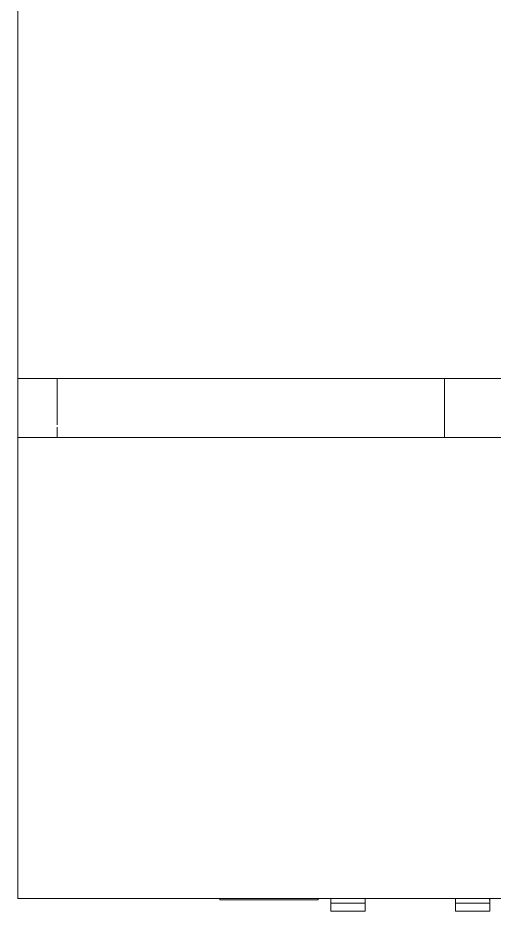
# Model space of a CAD drawing. Header units: millimetres. Extents: x 155920 to 295199, y -4084 to 97293.
# Drawn here: x 185183 to 185668, y 30539 to 31449 of the extents above; entities that cross this region are included whole.
import ezdxf

# ---------------------------------------------------------------- set-up
doc = ezdxf.new("R2010")
doc.units = ezdxf.units.MM
doc.header["$MEASUREMENT"] = 0
doc.layers.add('I-FURN', color=8, linetype='CONTINUOUS', lineweight=9)

msp = doc.modelspace()

# ---------------------------------------------------------------- linework, layer by layer
at = {"layer": 'I-FURN'}
for p, q in [((185182.75, 32621.57), (185182.75, 31021.57)), ((185182.75, 31021.57), (185182.75, 32621.57)), ((185182.75, 31081.57), (185617.75, 31081.57)), ((185222.75, 31081.57), (185182.75, 31081.57)), ((185182.75, 31081.57), (185182.75, 31021.57)), ((185182.75, 31021.57), (185182.75, 31081.57)), ((186742.75, 31081.57), (185222.75, 31081.57)), ((185222.75, 31034.47), (185222.75, 31081.57)), ((185222.75, 31034.47), (185222.75, 31081.57)), ((185617.75, 31081.57), (185747.75, 31081.57)), ((185617.75, 31021.57), (185617.75, 31081.57)), ((185617.75, 31021.57), (185617.75, 31081.57)), ((185222.75, 31021.57), (185222.75, 31032.15)), ((185222.75, 31021.57), (185222.75, 31032.15)), ((185182.75, 30551.57), (185182.75, 31021.57)), ((185982.75, 31021.57), (185182.75, 31021.57)), ((185982.75, 30551.57), (185182.75, 30551.57)), ((185388.75, 30551.57), (185388.75, 30550.07)), ((185388.75, 30551.57), (185388.75, 30550.07)), ((185388.75, 30551.57), (185388.75, 30550.07)), ((185488.75, 30550.07), (185488.75, 30551.57)), ((185488.75, 30550.07), (185488.75, 30551.57)), ((185488.75, 30550.07), (185488.75, 30551.57)), ((185501.75, 30551.57), (185501.75, 30546.57)), ((185501.75, 30551.57), (185501.75, 30546.57)), ((185501.75, 30551.57), (185501.75, 30550.07)), ((185536.75, 30546.57), (185536.75, 30551.57)), ((185536.75, 30546.57), (185536.75, 30551.57)), ((185628.75, 30551.57), (185628.75, 30546.57)), ((185628.75, 30551.57), (185628.75, 30546.57)), ((185663.75, 30546.57), (185663.75, 30551.57)), ((185663.75, 30546.57), (185663.75, 30551.57)), ((185663.75, 30550.07), (185663.75, 30551.57)), ((185396.75, 30550.07), (185388.75, 30550.07)), ((185388.75, 30550.07), (185392.75, 30550.07)), ((185392.75, 30550.07), (185388.75, 30550.07)), ((185388.75, 30550.07), (185392.75, 30550.07)), ((185392.75, 30550.07), (185388.75, 30550.07)), ((185388.75, 30550.07), (185392.75, 30550.07)), ((185480.75, 30550.07), (185396.75, 30550.07)), ((185488.75, 30550.07), (185480.75, 30550.07)), ((185484.75, 30550.07), (185488.75, 30550.07)), ((185484.75, 30550.07), (185488.75, 30550.07)), ((185488.75, 30550.07), (185484.75, 30550.07)), ((185484.75, 30550.07), (185488.75, 30550.07)), ((185488.75, 30550.07), (185484.75, 30550.07)), ((185502.16, 30550.07), (185501.75, 30550.07)), ((185501.75, 30550.07), (185502.16, 30550.07)), ((185536.75, 30546.57), (185501.75, 30546.57)), ((185501.75, 30539.07), (185501.75, 30546.57)), ((185536.75, 30546.57), (185536.75, 30539.07)), ((185663.75, 30546.57), (185628.75, 30546.57)), ((185628.75, 30539.07), (185628.75, 30546.57)), ((185663.34, 30550.07), (185663.75, 30550.07)), ((185663.75, 30550.07), (185663.34, 30550.07)), ((185663.75, 30546.57), (185663.75, 30539.07)), ((185501.75, 30538.61), (185501.75, 30539.07)), ((185501.75, 30538.55), (185536.75, 30538.55)), ((185501.75, 30538.55), (185536.75, 30538.55)), ((185536.75, 30539.07), (185536.75, 30538.61)), ((185628.75, 30538.61), (185628.75, 30539.07)), ((185628.75, 30538.55), (185663.75, 30538.55)), ((185628.75, 30538.55), (185663.75, 30538.55)), ((185663.75, 30539.07), (185663.75, 30538.61))]:
    msp.add_line(p, q, dxfattribs=at)

doc.saveas('drawing.dxf')
